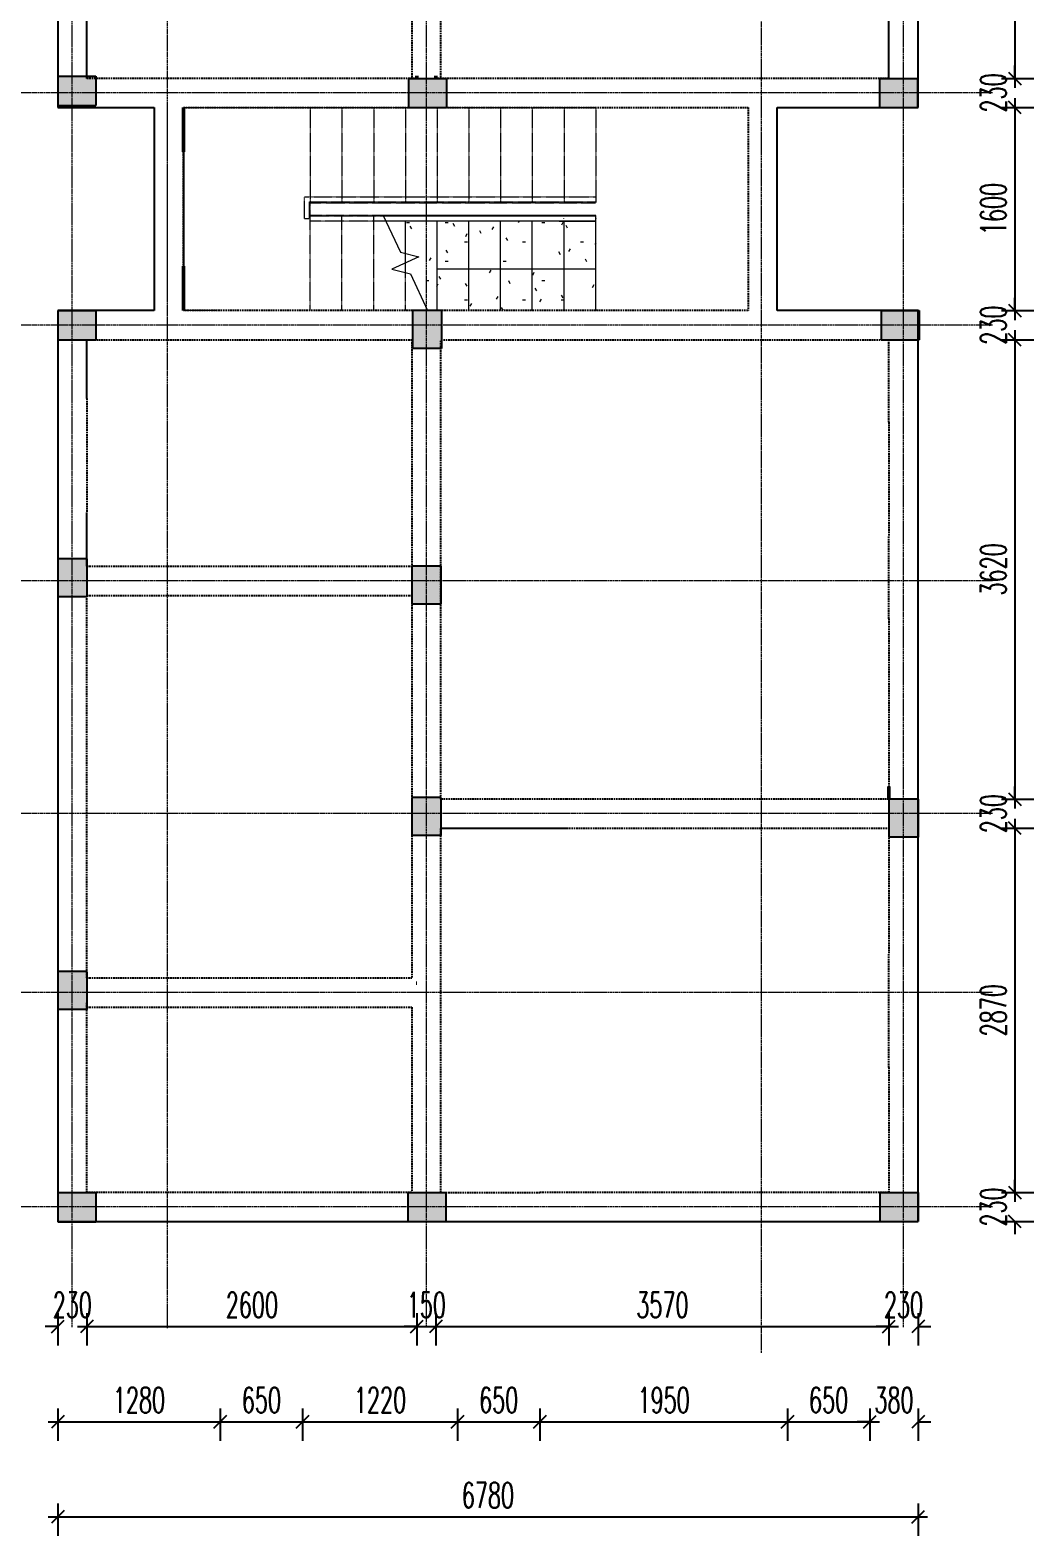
# Model space of a CAD drawing. Header units: millimetres. Extents: x 17995 to 39982, y -966 to 21603.
# Drawn here: x 22796 to 30707, y -966 to 10901 of the extents above; entities that cross this region are included whole.
import ezdxf

# ---------------------------------------------------------------- set-up
doc = ezdxf.new("R2010")
doc.units = ezdxf.units.MM
for name, pattern in [('Grid Line', [22.225, 12.7, -3.175, 3.175, -3.175]), ('HIDDEN2', [18.75, 12.5, -6.25]), ('Overhead', [3.96875, 2.38125, -1.5875])]:
    doc.linetypes.add(name, pattern=pattern)
for name, color, linetype, lineweight in [('A-FLOR-HRAL', 11, 'Continuous', 9), ('A-WALL', 5, 'Continuous', 35), ('S-GRID', 1, 'Continuous', 9), ('S-STRS', 31, 'Continuous', 0), ('S-STRS-ANNO', 31, 'Continuous', 0), ('S-STRS-MBND', 31, 'Overhead', 0), ('WALL', 5, 'Continuous', 35)]:
    doc.layers.add(name, color=color, linetype=linetype, lineweight=lineweight)
for name, color, linetype in [('Beam Line', 2, 'HIDDEN2'), ('Rebar Barmark', 8, 'Continuous'), ('UFA- COLUMNS', 5, 'Continuous')]:
    doc.layers.add(name, color=color, linetype=linetype)
doc.styles.add('RomanS', font='romans.shx', dxfattribs={"width": 0.6})
doc.dimstyles.new('SECTION', dxfattribs={"dimscale": 50, "dimtxt": 4, "dimasz": 2, "dimexe": 3, "dimexo": 1.5, "dimgap": 1.4, "dimtad": 1, "dimdec": 0, "dimdsep": 46, "dimtxsty": 'RomanS', "dimblk1": 'OBLIQUE', "dimblk2": 'OBLIQUE', "dimsah": 1, "dimcen": 0, "dimdle": 1.5, "dimclrd": 1, "dimclre": 1, "dimclrt": 2, "dimaunit": 1, "dimadec": 0, "dimazin": 0, "dimtfac": 1, "dimtdec": 0, "dimtix": 1, "dimtofl": 0, "dimtmove": 2, "dimatfit": 3, "dimldrblk": 'OBLIQUE', "dimfxl": 3, "dimtolj": 1, "dimarcsym": 0})
pattern_1 = [(0, (27437.42, 11212.5), (609.6, 152.4), [25.146, -432.054, 25.146, -432.054, -2438.4]), (0, (27437.42, 11212.5), (609.6, 152.4), [-914.4, 25.146, -889.254, 25.146, -432.054, -1066.8]), (0, (27437.42, 11212.5), (609.6, 152.4), [-2286, 25.146, -279.654, 25.146, -736.854]), (120, (27666.02, 11288.7), (-436.782, 451.729), [25.146, -432.054, 25.146, -432.054, -2438.4]), (120, (27666.02, 11288.7), (-436.782, 451.729), [-914.4, 25.146, -889.254, 25.146, -432.054, -1066.8]), (120, (27666.02, 11288.7), (-436.782, 451.729), [-2286, 25.146, -279.654, 25.146, -736.854]), (240, (27742.22, 11593.5), (-172.818, -604.129), [25.146, -432.054, 25.146, -432.054, -2438.4]), (240, (27742.22, 11593.5), (-172.818, -604.129), [-914.4, 25.146, -889.254, 25.146, -432.054, -1066.8]), (240, (27742.22, 11593.5), (-172.818, -604.129), [-2286, 25.146, -279.654, 25.146, -736.854])]

# ---------------------------------------------------------------- blocks, each defined once
blk = doc.blocks.new('Top Rail Type - Top Rail_Internal_-940151-01 - GFL Copy 1')
at = {"layer": 'A-FLOR-HRAL'}
for p, q in [((-183, -1777), (-472, -1777)), ((-472, -1817), (-183, -1817)), ((-434, -1799), (-434, -1795))]:
    blk.add_line(p, q, dxfattribs=at)
at = {"layer": 'A-FLOR-HRAL', "flags": 128}
blk.add_lwpolyline([(-183, -1795), (-183, -1797), (-183, -1799)], dxfattribs=at)
blk = doc.blocks.new('Top Rail Type - Top Rail_Internal_-V1-01 - GFL Copy 1')
at = {"layer": 'A-FLOR-HRAL', "linetype": 'Overhead'}
for p, q in [((-2479, -1626), (-183, -1626)), ((-2479, -1797), (-2479, -1626)), ((-183, -1626), (-183, -1666)), ((-2439, -1666), (-183, -1666)), ((-2439, -1797), (-2439, -1666)), ((-2433, -1817), (-2433, -1777)), ((-1856, -1777), (-2433, -1777)), ((-2479, -1797), (-2439, -1797)), ((-1837, -1817), (-2433, -1817))]:
    blk.add_line(p, q, dxfattribs=at)
at = {"layer": 'A-FLOR-HRAL'}
for p, q in [((-1856, -1777), (-1837, -1817)), ((-183, -1777), (-1856, -1777)), ((-183, -1817), (-183, -1777)), ((-183, -1817), (-1837, -1817))]:
    blk.add_line(p, q, dxfattribs=at)
blk = doc.blocks.new('_OBLIQUE')
at = {"color": 0, "linetype": 'ByBlock'}
blk.add_line((-0.5, -0.5), (0.5, 0.5), dxfattribs=at)
blk = doc.blocks.new('*D151')
at = {"layer": 'DefPoints', "color": 0, "transparency": 16777216}
for p in [(30377, 14141), (30377, 10521), (30557, 10521)]:
    blk.add_point(p, dxfattribs=at)
at = {"layer": 'Rebar Barmark', "color": 1, "lineweight": -2, "transparency": 16777216}
for p, q in [((30452, 14141), (30707, 14141)), ((30557, 14216), (30557, 10446)), ((30452, 10521), (30707, 10521))]:
    blk.add_line(p, q, dxfattribs=at)
at = {"layer": 'Rebar Barmark', "color": 1, "lineweight": -2, "transparency": 16777216, "xscale": 100, "yscale": 100, "zscale": 100}
for p, rotation in [((30557, 14141), 90), ((30557, 10521), 270)]:
    blk.add_blockref('_OBLIQUE', p, dxfattribs=dict(at, rotation=rotation))
at = {"layer": 'Rebar Barmark', "color": 2, "transparency": 16777216, "insert": (30387, 12331), "char_height": 200, "width": 98.31, "attachment_point": 5, "rotation": 90, "style": 'RomanS'}
blk.add_mtext('\\A1;3620', dxfattribs=at)
blk = doc.blocks.new('*D152')
at = {"layer": 'DefPoints', "color": 0, "transparency": 16777216}
for p in [(30377, 10521), (30377, 10291), (30557, 10291)]:
    blk.add_point(p, dxfattribs=at)
at = {"layer": 'Rebar Barmark', "color": 1, "lineweight": -2, "transparency": 16777216}
for p, q in [((30557, 10521), (30557, 10621)), ((30452, 10521), (30707, 10521)), ((30452, 10291), (30707, 10291)), ((30557, 10291), (30557, 10191))]:
    blk.add_line(p, q, dxfattribs=at)
at = {"layer": 'Rebar Barmark', "color": 1, "lineweight": -2, "transparency": 16777216, "xscale": 100, "yscale": 100, "zscale": 100}
for p, rotation in [((30557, 10521), 270), ((30557, 10291), 90)]:
    blk.add_blockref('_OBLIQUE', p, dxfattribs=dict(at, rotation=rotation))
at = {"layer": 'Rebar Barmark', "color": 2, "transparency": 16777216, "insert": (30387, 10406), "char_height": 200, "width": 73.73, "attachment_point": 5, "rotation": 90, "style": 'RomanS'}
blk.add_mtext('\\A1;230', dxfattribs=at)
blk = doc.blocks.new('*D153')
at = {"layer": 'DefPoints', "color": 0, "transparency": 16777216}
for p in [(30377, 10291), (30377, 8691), (30557, 8691)]:
    blk.add_point(p, dxfattribs=at)
at = {"layer": 'Rebar Barmark', "color": 1, "lineweight": -2, "transparency": 16777216}
for p, q in [((30557, 10366), (30557, 8616)), ((30452, 10291), (30707, 10291)), ((30452, 8691), (30707, 8691))]:
    blk.add_line(p, q, dxfattribs=at)
at = {"layer": 'Rebar Barmark', "color": 1, "lineweight": -2, "transparency": 16777216, "xscale": 100, "yscale": 100, "zscale": 100}
for p, rotation in [((30557, 10291), 90), ((30557, 8691), 270)]:
    blk.add_blockref('_OBLIQUE', p, dxfattribs=dict(at, rotation=rotation))
at = {"layer": 'Rebar Barmark', "color": 2, "transparency": 16777216, "insert": (30387, 9491), "char_height": 200, "width": 98.31, "attachment_point": 5, "rotation": 90, "style": 'RomanS'}
blk.add_mtext('\\A1;1600', dxfattribs=at)
blk = doc.blocks.new('*D154')
at = {"layer": 'DefPoints', "color": 0, "transparency": 16777216}
for p in [(30377, 8691), (30377, 8461), (30557, 8461)]:
    blk.add_point(p, dxfattribs=at)
at = {"layer": 'Rebar Barmark', "color": 1, "lineweight": -2, "transparency": 16777216}
for p, q in [((30557, 8691), (30557, 8791)), ((30452, 8691), (30707, 8691)), ((30452, 8461), (30707, 8461)), ((30557, 8461), (30557, 8361))]:
    blk.add_line(p, q, dxfattribs=at)
at = {"layer": 'Rebar Barmark', "color": 1, "lineweight": -2, "transparency": 16777216, "xscale": 100, "yscale": 100, "zscale": 100}
for p, rotation in [((30557, 8691), 270), ((30557, 8461), 90)]:
    blk.add_blockref('_OBLIQUE', p, dxfattribs=dict(at, rotation=rotation))
at = {"layer": 'Rebar Barmark', "color": 2, "transparency": 16777216, "insert": (30387, 8576), "char_height": 200, "width": 73.73, "attachment_point": 5, "rotation": 90, "style": 'RomanS'}
blk.add_mtext('\\A1;230', dxfattribs=at)
blk = doc.blocks.new('*D155')
at = {"layer": 'DefPoints', "color": 0, "transparency": 16777216}
for p in [(30377, 8461), (30377, 4841), (30557, 4841)]:
    blk.add_point(p, dxfattribs=at)
at = {"layer": 'Rebar Barmark', "color": 1, "lineweight": -2, "transparency": 16777216}
for p, q in [((30452, 8461), (30707, 8461)), ((30557, 8536), (30557, 4766)), ((30452, 4841), (30707, 4841))]:
    blk.add_line(p, q, dxfattribs=at)
at = {"layer": 'Rebar Barmark', "color": 1, "lineweight": -2, "transparency": 16777216, "xscale": 100, "yscale": 100, "zscale": 100}
for p, rotation in [((30557, 8461), 90), ((30557, 4841), 270)]:
    blk.add_blockref('_OBLIQUE', p, dxfattribs=dict(at, rotation=rotation))
at = {"layer": 'Rebar Barmark', "color": 2, "transparency": 16777216, "insert": (30387, 6651), "char_height": 200, "width": 98.31, "attachment_point": 5, "rotation": 90, "style": 'RomanS'}
blk.add_mtext('\\A1;3620', dxfattribs=at)
blk = doc.blocks.new('*D156')
at = {"layer": 'DefPoints', "color": 0, "transparency": 16777216}
for p in [(30377, 4841), (30377, 4611), (30557, 4611)]:
    blk.add_point(p, dxfattribs=at)
at = {"layer": 'Rebar Barmark', "color": 1, "lineweight": -2, "transparency": 16777216}
for p, q in [((30557, 4841), (30557, 4941)), ((30452, 4841), (30707, 4841)), ((30452, 4611), (30707, 4611)), ((30557, 4611), (30557, 4511))]:
    blk.add_line(p, q, dxfattribs=at)
at = {"layer": 'Rebar Barmark', "color": 1, "lineweight": -2, "transparency": 16777216, "xscale": 100, "yscale": 100, "zscale": 100}
for p, rotation in [((30557, 4841), 270), ((30557, 4611), 90)]:
    blk.add_blockref('_OBLIQUE', p, dxfattribs=dict(at, rotation=rotation))
at = {"layer": 'Rebar Barmark', "color": 2, "transparency": 16777216, "insert": (30387, 4726), "char_height": 200, "width": 73.73, "attachment_point": 5, "rotation": 90, "style": 'RomanS'}
blk.add_mtext('\\A1;230', dxfattribs=at)
blk = doc.blocks.new('*D157')
at = {"layer": 'DefPoints', "color": 0, "transparency": 16777216}
for p in [(30377, 4611), (30377, 1741), (30557, 1741)]:
    blk.add_point(p, dxfattribs=at)
at = {"layer": 'Rebar Barmark', "color": 1, "lineweight": -2, "transparency": 16777216}
for p, q in [((30557, 4686), (30557, 1666)), ((30452, 4611), (30707, 4611)), ((30452, 1741), (30707, 1741))]:
    blk.add_line(p, q, dxfattribs=at)
at = {"layer": 'Rebar Barmark', "color": 1, "lineweight": -2, "transparency": 16777216, "xscale": 100, "yscale": 100, "zscale": 100}
for p, rotation in [((30557, 4611), 90), ((30557, 1741), 270)]:
    blk.add_blockref('_OBLIQUE', p, dxfattribs=dict(at, rotation=rotation))
at = {"layer": 'Rebar Barmark', "color": 2, "transparency": 16777216, "insert": (30387, 3176), "char_height": 200, "width": 98.31, "attachment_point": 5, "rotation": 90, "style": 'RomanS'}
blk.add_mtext('\\A1;2870', dxfattribs=at)
blk = doc.blocks.new('*D158')
at = {"layer": 'DefPoints', "color": 0, "transparency": 16777216}
for p in [(30377, 1741), (30377, 1511), (30557, 1511)]:
    blk.add_point(p, dxfattribs=at)
at = {"layer": 'Rebar Barmark', "color": 1, "lineweight": -2, "transparency": 16777216}
for p, q in [((30557, 1741), (30557, 1841)), ((30452, 1741), (30707, 1741)), ((30452, 1511), (30707, 1511)), ((30557, 1511), (30557, 1411))]:
    blk.add_line(p, q, dxfattribs=at)
at = {"layer": 'Rebar Barmark', "color": 1, "lineweight": -2, "transparency": 16777216, "xscale": 100, "yscale": 100, "zscale": 100}
for p, rotation in [((30557, 1741), 270), ((30557, 1511), 90)]:
    blk.add_blockref('_OBLIQUE', p, dxfattribs=dict(at, rotation=rotation))
at = {"layer": 'Rebar Barmark', "color": 2, "transparency": 16777216, "insert": (30387, 1626), "char_height": 200, "width": 73.73, "attachment_point": 5, "rotation": 90, "style": 'RomanS'}
blk.add_mtext('\\A1;230', dxfattribs=at)
blk = doc.blocks.new('*D160')
at = {"layer": 'DefPoints', "color": 0, "transparency": 16777216}
for p in [(23014, 864), (23244, 864), (23244, 684)]:
    blk.add_point(p, dxfattribs=at)
at = {"layer": 'Rebar Barmark', "color": 1, "lineweight": -2, "transparency": 16777216}
for p, q in [((23014, 789), (23014, 534)), ((23244, 789), (23244, 534)), ((23014, 684), (22914, 684)), ((23244, 684), (23344, 684))]:
    blk.add_line(p, q, dxfattribs=at)
at = {"layer": 'Rebar Barmark', "color": 1, "lineweight": -2, "transparency": 16777216, "xscale": 100, "yscale": 100, "zscale": 100}
blk.add_blockref('_OBLIQUE', (23014, 684), dxfattribs=at)
at = {"layer": 'Rebar Barmark', "color": 1, "lineweight": -2, "transparency": 16777216, "xscale": 100, "yscale": 100, "zscale": 100, "rotation": 180}
blk.add_blockref('_OBLIQUE', (23244, 684), dxfattribs=at)
at = {"layer": 'Rebar Barmark', "color": 2, "transparency": 16777216, "insert": (23129, 854), "char_height": 200, "width": 73.73, "attachment_point": 5, "style": 'RomanS'}
blk.add_mtext('\\A1;230', dxfattribs=at)
blk = doc.blocks.new('*D161')
at = {"layer": 'DefPoints', "color": 0, "transparency": 16777216}
for p in [(23244, 864), (25844, 864), (25844, 684)]:
    blk.add_point(p, dxfattribs=at)
at = {"layer": 'Rebar Barmark', "color": 1, "lineweight": -2, "transparency": 16777216}
for p, q in [((23244, 789), (23244, 534)), ((25844, 789), (25844, 534)), ((23169, 684), (25919, 684))]:
    blk.add_line(p, q, dxfattribs=at)
at = {"layer": 'Rebar Barmark', "color": 1, "lineweight": -2, "transparency": 16777216, "xscale": 100, "yscale": 100, "zscale": 100, "rotation": 180}
blk.add_blockref('_OBLIQUE', (23244, 684), dxfattribs=at)
at = {"layer": 'Rebar Barmark', "color": 1, "lineweight": -2, "transparency": 16777216, "xscale": 100, "yscale": 100, "zscale": 100}
blk.add_blockref('_OBLIQUE', (25844, 684), dxfattribs=at)
at = {"layer": 'Rebar Barmark', "color": 2, "transparency": 16777216, "insert": (24544, 854), "char_height": 200, "width": 98.31, "attachment_point": 5, "style": 'RomanS'}
blk.add_mtext('\\A1;2600', dxfattribs=at)
blk = doc.blocks.new('*D162')
at = {"layer": 'DefPoints', "color": 0, "transparency": 16777216}
for p in [(25844, 864), (25994, 864), (25994, 684)]:
    blk.add_point(p, dxfattribs=at)
at = {"layer": 'Rebar Barmark', "color": 1, "lineweight": -2, "transparency": 16777216}
for p, q in [((25844, 789), (25844, 534)), ((25994, 789), (25994, 534)), ((25844, 684), (25744, 684)), ((25994, 684), (26094, 684))]:
    blk.add_line(p, q, dxfattribs=at)
at = {"layer": 'Rebar Barmark', "color": 1, "lineweight": -2, "transparency": 16777216, "xscale": 100, "yscale": 100, "zscale": 100}
blk.add_blockref('_OBLIQUE', (25844, 684), dxfattribs=at)
at = {"layer": 'Rebar Barmark', "color": 1, "lineweight": -2, "transparency": 16777216, "xscale": 100, "yscale": 100, "zscale": 100, "rotation": 180}
blk.add_blockref('_OBLIQUE', (25994, 684), dxfattribs=at)
at = {"layer": 'Rebar Barmark', "color": 2, "transparency": 16777216, "insert": (25919, 854), "char_height": 200, "width": 73.73, "attachment_point": 5, "style": 'RomanS'}
blk.add_mtext('\\A1;150', dxfattribs=at)
blk = doc.blocks.new('*D163')
at = {"layer": 'DefPoints', "color": 0, "transparency": 16777216}
for p in [(25994, 864), (29564, 864), (29564, 684)]:
    blk.add_point(p, dxfattribs=at)
at = {"layer": 'Rebar Barmark', "color": 1, "lineweight": -2, "transparency": 16777216}
for p, q in [((25994, 789), (25994, 534)), ((29564, 789), (29564, 534)), ((25919, 684), (29639, 684))]:
    blk.add_line(p, q, dxfattribs=at)
at = {"layer": 'Rebar Barmark', "color": 1, "lineweight": -2, "transparency": 16777216, "xscale": 100, "yscale": 100, "zscale": 100, "rotation": 180}
blk.add_blockref('_OBLIQUE', (25994, 684), dxfattribs=at)
at = {"layer": 'Rebar Barmark', "color": 1, "lineweight": -2, "transparency": 16777216, "xscale": 100, "yscale": 100, "zscale": 100}
blk.add_blockref('_OBLIQUE', (29564, 684), dxfattribs=at)
at = {"layer": 'Rebar Barmark', "color": 2, "transparency": 16777216, "insert": (27779, 854), "char_height": 200, "width": 98.31, "attachment_point": 5, "style": 'RomanS'}
blk.add_mtext('\\A1;3570', dxfattribs=at)
blk = doc.blocks.new('*D164')
at = {"layer": 'DefPoints', "color": 0, "transparency": 16777216}
for p in [(29564, 864), (29794, 864), (29794, 684)]:
    blk.add_point(p, dxfattribs=at)
at = {"layer": 'Rebar Barmark', "color": 1, "lineweight": -2, "transparency": 16777216}
for p, q in [((29564, 789), (29564, 534)), ((29794, 789), (29794, 534)), ((29564, 684), (29464, 684)), ((29794, 684), (29894, 684))]:
    blk.add_line(p, q, dxfattribs=at)
at = {"layer": 'Rebar Barmark', "color": 1, "lineweight": -2, "transparency": 16777216, "xscale": 100, "yscale": 100, "zscale": 100}
blk.add_blockref('_OBLIQUE', (29564, 684), dxfattribs=at)
at = {"layer": 'Rebar Barmark', "color": 1, "lineweight": -2, "transparency": 16777216, "xscale": 100, "yscale": 100, "zscale": 100, "rotation": 180}
blk.add_blockref('_OBLIQUE', (29794, 684), dxfattribs=at)
at = {"layer": 'Rebar Barmark', "color": 2, "transparency": 16777216, "insert": (29679, 854), "char_height": 200, "width": 73.73, "attachment_point": 5, "style": 'RomanS'}
blk.add_mtext('\\A1;230', dxfattribs=at)
blk = doc.blocks.new('*D165')
at = {"layer": 'DefPoints', "color": 0, "transparency": 16777216}
for p in [(23014, 114), (24294, 114), (24294, -66)]:
    blk.add_point(p, dxfattribs=at)
at = {"layer": 'Rebar Barmark', "color": 1, "lineweight": -2, "transparency": 16777216}
for p, q in [((23014, 39), (23014, -216)), ((24294, 39), (24294, -216)), ((22939, -66), (24369, -66))]:
    blk.add_line(p, q, dxfattribs=at)
at = {"layer": 'Rebar Barmark', "color": 1, "lineweight": -2, "transparency": 16777216, "xscale": 100, "yscale": 100, "zscale": 100, "rotation": 180}
blk.add_blockref('_OBLIQUE', (23014, -66), dxfattribs=at)
at = {"layer": 'Rebar Barmark', "color": 1, "lineweight": -2, "transparency": 16777216, "xscale": 100, "yscale": 100, "zscale": 100}
blk.add_blockref('_OBLIQUE', (24294, -66), dxfattribs=at)
at = {"layer": 'Rebar Barmark', "color": 2, "transparency": 16777216, "insert": (23654, 104), "char_height": 200, "width": 98.31, "attachment_point": 5, "style": 'RomanS'}
blk.add_mtext('\\A1;1280', dxfattribs=at)
blk = doc.blocks.new('*D166')
at = {"layer": 'DefPoints', "color": 0, "transparency": 16777216}
for p in [(24294, 114), (24944, 114), (24944, -66)]:
    blk.add_point(p, dxfattribs=at)
at = {"layer": 'Rebar Barmark', "color": 1, "lineweight": -2, "transparency": 16777216}
for p, q in [((24294, 39), (24294, -216)), ((24944, 39), (24944, -216)), ((24219, -66), (25019, -66))]:
    blk.add_line(p, q, dxfattribs=at)
at = {"layer": 'Rebar Barmark', "color": 1, "lineweight": -2, "transparency": 16777216, "xscale": 100, "yscale": 100, "zscale": 100, "rotation": 180}
blk.add_blockref('_OBLIQUE', (24294, -66), dxfattribs=at)
at = {"layer": 'Rebar Barmark', "color": 1, "lineweight": -2, "transparency": 16777216, "xscale": 100, "yscale": 100, "zscale": 100}
blk.add_blockref('_OBLIQUE', (24944, -66), dxfattribs=at)
at = {"layer": 'Rebar Barmark', "color": 2, "transparency": 16777216, "insert": (24619, 104), "char_height": 200, "width": 73.73, "attachment_point": 5, "style": 'RomanS'}
blk.add_mtext('\\A1;650', dxfattribs=at)
blk = doc.blocks.new('*D167')
at = {"layer": 'DefPoints', "color": 0, "transparency": 16777216}
for p in [(24944, 114), (26164, 114), (26164, -66)]:
    blk.add_point(p, dxfattribs=at)
at = {"layer": 'Rebar Barmark', "color": 1, "lineweight": -2, "transparency": 16777216}
for p, q in [((24944, 39), (24944, -216)), ((26164, 39), (26164, -216)), ((24869, -66), (26239, -66))]:
    blk.add_line(p, q, dxfattribs=at)
at = {"layer": 'Rebar Barmark', "color": 1, "lineweight": -2, "transparency": 16777216, "xscale": 100, "yscale": 100, "zscale": 100, "rotation": 180}
blk.add_blockref('_OBLIQUE', (24944, -66), dxfattribs=at)
at = {"layer": 'Rebar Barmark', "color": 1, "lineweight": -2, "transparency": 16777216, "xscale": 100, "yscale": 100, "zscale": 100}
blk.add_blockref('_OBLIQUE', (26164, -66), dxfattribs=at)
at = {"layer": 'Rebar Barmark', "color": 2, "transparency": 16777216, "insert": (25554, 104), "char_height": 200, "width": 98.31, "attachment_point": 5, "style": 'RomanS'}
blk.add_mtext('\\A1;1220', dxfattribs=at)
blk = doc.blocks.new('*D168')
at = {"layer": 'DefPoints', "color": 0, "transparency": 16777216}
for p in [(26164, 114), (26814, 114), (26814, -66)]:
    blk.add_point(p, dxfattribs=at)
at = {"layer": 'Rebar Barmark', "color": 1, "lineweight": -2, "transparency": 16777216}
for p, q in [((26164, 39), (26164, -216)), ((26814, 39), (26814, -216)), ((26089, -66), (26889, -66))]:
    blk.add_line(p, q, dxfattribs=at)
at = {"layer": 'Rebar Barmark', "color": 1, "lineweight": -2, "transparency": 16777216, "xscale": 100, "yscale": 100, "zscale": 100, "rotation": 180}
blk.add_blockref('_OBLIQUE', (26164, -66), dxfattribs=at)
at = {"layer": 'Rebar Barmark', "color": 1, "lineweight": -2, "transparency": 16777216, "xscale": 100, "yscale": 100, "zscale": 100}
blk.add_blockref('_OBLIQUE', (26814, -66), dxfattribs=at)
at = {"layer": 'Rebar Barmark', "color": 2, "transparency": 16777216, "insert": (26489, 104), "char_height": 200, "width": 73.73, "attachment_point": 5, "style": 'RomanS'}
blk.add_mtext('\\A1;650', dxfattribs=at)
blk = doc.blocks.new('*D169')
at = {"layer": 'DefPoints', "color": 0, "transparency": 16777216}
for p in [(26814, 114), (28764, 114), (28764, -66)]:
    blk.add_point(p, dxfattribs=at)
at = {"layer": 'Rebar Barmark', "color": 1, "lineweight": -2, "transparency": 16777216}
for p, q in [((26814, 39), (26814, -216)), ((28764, 39), (28764, -216)), ((26739, -66), (28839, -66))]:
    blk.add_line(p, q, dxfattribs=at)
at = {"layer": 'Rebar Barmark', "color": 1, "lineweight": -2, "transparency": 16777216, "xscale": 100, "yscale": 100, "zscale": 100, "rotation": 180}
blk.add_blockref('_OBLIQUE', (26814, -66), dxfattribs=at)
at = {"layer": 'Rebar Barmark', "color": 1, "lineweight": -2, "transparency": 16777216, "xscale": 100, "yscale": 100, "zscale": 100}
blk.add_blockref('_OBLIQUE', (28764, -66), dxfattribs=at)
at = {"layer": 'Rebar Barmark', "color": 2, "transparency": 16777216, "insert": (27789, 104), "char_height": 200, "width": 98.31, "attachment_point": 5, "style": 'RomanS'}
blk.add_mtext('\\A1;1950', dxfattribs=at)
blk = doc.blocks.new('*D170')
at = {"layer": 'DefPoints', "color": 0, "transparency": 16777216}
for p in [(28764, 114), (29414, 114), (29414, -66)]:
    blk.add_point(p, dxfattribs=at)
at = {"layer": 'Rebar Barmark', "color": 1, "lineweight": -2, "transparency": 16777216}
for p, q in [((28764, 39), (28764, -216)), ((29414, 39), (29414, -216)), ((28689, -66), (29489, -66))]:
    blk.add_line(p, q, dxfattribs=at)
at = {"layer": 'Rebar Barmark', "color": 1, "lineweight": -2, "transparency": 16777216, "xscale": 100, "yscale": 100, "zscale": 100, "rotation": 180}
blk.add_blockref('_OBLIQUE', (28764, -66), dxfattribs=at)
at = {"layer": 'Rebar Barmark', "color": 1, "lineweight": -2, "transparency": 16777216, "xscale": 100, "yscale": 100, "zscale": 100}
blk.add_blockref('_OBLIQUE', (29414, -66), dxfattribs=at)
at = {"layer": 'Rebar Barmark', "color": 2, "transparency": 16777216, "insert": (29089, 104), "char_height": 200, "width": 73.73, "attachment_point": 5, "style": 'RomanS'}
blk.add_mtext('\\A1;650', dxfattribs=at)
blk = doc.blocks.new('*D171')
at = {"layer": 'DefPoints', "color": 0, "transparency": 16777216}
for p in [(29414, 114), (29794, 114), (29794, -66)]:
    blk.add_point(p, dxfattribs=at)
at = {"layer": 'Rebar Barmark', "color": 1, "lineweight": -2, "transparency": 16777216}
for p, q in [((29414, 39), (29414, -216)), ((29794, 39), (29794, -216)), ((29414, -66), (29314, -66)), ((29794, -66), (29894, -66))]:
    blk.add_line(p, q, dxfattribs=at)
at = {"layer": 'Rebar Barmark', "color": 1, "lineweight": -2, "transparency": 16777216, "xscale": 100, "yscale": 100, "zscale": 100}
blk.add_blockref('_OBLIQUE', (29414, -66), dxfattribs=at)
at = {"layer": 'Rebar Barmark', "color": 1, "lineweight": -2, "transparency": 16777216, "xscale": 100, "yscale": 100, "zscale": 100, "rotation": 180}
blk.add_blockref('_OBLIQUE', (29794, -66), dxfattribs=at)
at = {"layer": 'Rebar Barmark', "color": 2, "transparency": 16777216, "insert": (29604, 104), "char_height": 200, "width": 73.73, "attachment_point": 5, "style": 'RomanS'}
blk.add_mtext('\\A1;380', dxfattribs=at)
blk = doc.blocks.new('*D172')
at = {"layer": 'DefPoints', "color": 0, "transparency": 16777216}
for p in [(23014, -636), (29794, -636), (29794, -816)]:
    blk.add_point(p, dxfattribs=at)
at = {"layer": 'Rebar Barmark', "color": 1, "lineweight": -2, "transparency": 16777216}
for p, q in [((23014, -711), (23014, -966)), ((29794, -711), (29794, -966)), ((22939, -816), (29869, -816))]:
    blk.add_line(p, q, dxfattribs=at)
at = {"layer": 'Rebar Barmark', "color": 1, "lineweight": -2, "transparency": 16777216, "xscale": 100, "yscale": 100, "zscale": 100, "rotation": 180}
blk.add_blockref('_OBLIQUE', (23014, -816), dxfattribs=at)
at = {"layer": 'Rebar Barmark', "color": 1, "lineweight": -2, "transparency": 16777216, "xscale": 100, "yscale": 100, "zscale": 100}
blk.add_blockref('_OBLIQUE', (29794, -816), dxfattribs=at)
at = {"layer": 'Rebar Barmark', "color": 2, "transparency": 16777216, "insert": (26404, -646), "char_height": 200, "width": 98.31, "attachment_point": 5, "style": 'RomanS'}
blk.add_mtext('\\A1;6780', dxfattribs=at)

msp = doc.modelspace()

# ---------------------------------------------------------------- hatches: boundary and pattern name
at = {"layer": 'S-STRS'}
h = msp.add_hatch(dxfattribs=at)
h.set_pattern_fill('FP_2', color=256, style=0, pattern_type=2)
h.set_pattern_definition(pattern_1)
h.paths.add_polyline_path([(25994, 8691.1), (26004, 8691.1), (26004, 9395.7), (25754, 9395.7), (25754, 9141.5), (25860.2, 9115.6), (25754, 9066.1), (25754, 8990.8), (25793.6, 8981.2), (25928.9, 8691.1)], flags=0)
h.paths.add_polyline_path([(25754, 9435.7), (26004, 9435.7), (26004, 9441.1), (25754, 9441.1)], flags=0)
h = msp.add_hatch(dxfattribs=at)
h.set_pattern_fill('FP_2', color=256, style=0, pattern_type=2)
h.set_pattern_definition(pattern_1)
h.paths.add_polyline_path([(26254, 8691.1), (26254, 9395.7), (26004, 9395.7), (26004, 8691.1)], flags=0)
h.paths.add_polyline_path([(26004, 9435.7), (26254, 9435.7), (26254, 9441.1), (26004, 9441.1)], flags=0)
h = msp.add_hatch(dxfattribs=at)
h.set_pattern_fill('FP_2', color=256, style=0, pattern_type=2)
h.set_pattern_definition(pattern_1)
h.paths.add_polyline_path([(26504, 8691.1), (26504, 9395.7), (26254, 9395.7), (26254, 8691.1)], flags=0)
h.paths.add_polyline_path([(26254, 9435.7), (26504, 9435.7), (26504, 9441.1), (26254, 9441.1)], flags=0)
h = msp.add_hatch(dxfattribs=at)
h.set_pattern_fill('FP_2', color=256, style=0, pattern_type=2)
h.set_pattern_definition(pattern_1)
h.paths.add_polyline_path([(26754, 8691.1), (26754, 9395.7), (26504, 9395.7), (26504, 8691.1), (26579, 8691.1)], flags=0)
h.paths.add_polyline_path([(26504, 9435.7), (26754, 9435.7), (26754, 9441.1), (26504, 9441.1)], flags=0)
h = msp.add_hatch(dxfattribs=at)
h.set_pattern_fill('FP_2', color=256, style=0, pattern_type=2)
h.set_pattern_definition(pattern_1)
h.paths.add_polyline_path([(27004, 8691.1), (27004, 9395.7), (26754, 9395.7), (26754, 8691.1)], flags=0)
h.paths.add_polyline_path([(26933.8, 9435.7), (27004, 9435.7), (27004, 9441.1), (26754, 9441.1), (26754, 9435.7)], flags=0)
h = msp.add_hatch(dxfattribs=at)
h.set_pattern_fill('FP_2', color=256, style=0, pattern_type=2)
h.set_pattern_definition(pattern_1)
h.paths.add_polyline_path([(27254, 8691.1), (27254, 9395.7), (27004, 9395.7), (27004, 8691.1)], flags=0)
h.paths.add_polyline_path([(27199.9, 9435.7), (27254, 9435.7), (27254, 9441.1), (27004, 9441.1), (27004, 9435.7), (27111.2, 9435.7)], flags=0)
at = {"layer": 'WALL'}
h = msp.add_hatch(color=256, dxfattribs=at)
h.dxf.hatch_style = 1
h.paths.add_polyline_path([(23314, 10537.2), (23014, 10537.2), (23014, 10307.2), (23314, 10307.2)])
h = msp.add_hatch(color=256, dxfattribs=at)
h.dxf.hatch_style = 1
h.paths.add_polyline_path([(26077.1, 10521.1), (25777.1, 10521.1), (25777.1, 10291.1), (26077.1, 10291.1)])
h = msp.add_hatch(color=256, dxfattribs=at)
h.dxf.hatch_style = 1
h.paths.add_polyline_path([(29789.4, 10521.1), (29489.4, 10521.1), (29489.4, 10291.1), (29789.4, 10291.1)])
h = msp.add_hatch(color=256, dxfattribs=at)
h.dxf.hatch_style = 1
h.paths.add_polyline_path([(23314, 8691.1), (23014, 8691.1), (23014, 8461.1), (23314, 8461.1)])
h = msp.add_hatch(color=256, dxfattribs=at)
h.dxf.hatch_style = 1
h.paths.add_polyline_path([(26039.1, 8391.1), (26039.1, 8691.1), (25809.1, 8691.1), (25809.1, 8391.1)])
h = msp.add_hatch(color=256, dxfattribs=at)
h.dxf.hatch_style = 1
h.paths.add_polyline_path([(29802.5, 8691.1), (29502.5, 8691.1), (29502.5, 8461.1), (29802.5, 8461.1)])
h = msp.add_hatch(color=256, dxfattribs=at)
h.dxf.hatch_style = 1
h.paths.add_polyline_path([(23244, 6433.7), (23244, 6733.7), (23014, 6733.7), (23014, 6433.7)])
h = msp.add_hatch(color=256, dxfattribs=at)
h.dxf.hatch_style = 1
h.paths.add_polyline_path([(26033.9, 6376.1), (26033.9, 6676.1), (25803.9, 6676.1), (25803.9, 6376.1)])
h = msp.add_hatch(color=256, dxfattribs=at)
h.dxf.hatch_style = 1
h.paths.add_polyline_path([(26034, 4554.4), (26034, 4854.4), (25804, 4854.4), (25804, 4554.4)])
h = msp.add_hatch(color=256, dxfattribs=at)
h.dxf.hatch_style = 1
h.paths.add_polyline_path([(29794, 4541.1), (29794, 4841.1), (29564, 4841.1), (29564, 4541.1)])
h = msp.add_hatch(color=256, dxfattribs=at)
h.dxf.hatch_style = 1
h.paths.add_polyline_path([(23244, 3182.9), (23244, 3482.9), (23014, 3482.9), (23014, 3182.9)])
h = msp.add_hatch(color=256, dxfattribs=at)
h.dxf.hatch_style = 1
h.paths.add_polyline_path([(23314, 1739.1), (23014, 1739.1), (23014, 1509.1), (23314, 1509.1)])
h = msp.add_hatch(color=256, dxfattribs=at)
h.dxf.hatch_style = 1
h.paths.add_polyline_path([(26072.9, 1741.1), (25772.9, 1741.1), (25772.9, 1511.1), (26072.9, 1511.1)])
h = msp.add_hatch(color=256, dxfattribs=at)
h.dxf.hatch_style = 1
h.paths.add_polyline_path([(29793.5, 1741.1), (29493.5, 1741.1), (29493.5, 1511.1), (29793.5, 1511.1)])

# ---------------------------------------------------------------- linework, layer by layer
at = {"layer": 'A-WALL', "lineweight": 50}
for p, q in [((25844, 10540.2), (25844, 10521.1)), ((25994, 10521.1), (25994, 10540.2)), ((24004, 9941.1), (24004, 10291.1)), ((24004, 8691.1), (24004, 9041.1)), ((29564, 4941.1), (29564, 4841.1)), ((25844, 3391.1), (25838, 3391.1))]:
    msp.add_line(p, q, dxfattribs=at)
at = {"layer": 'Beam Line', "transparency": 33554687}
for p, q in [((26034, 10530.6), (26034, 14141.1)), ((25804, 12306.1), (25804, 10521.1)), ((25844, 10521.1), (23244, 10521.1)), ((29564, 10521.1), (25994, 10521.1)), ((24004, 8691.1), (24004, 10291.1)), ((24004, 10291.1), (28454, 10291.1)), ((28454, 10291.1), (28454, 9691.1)), ((28454, 9691.1), (28454, 8691.1)), ((28454, 8691.1), (24004, 8691.1)), ((23244, 8461.1), (25804, 8461.1)), ((25804, 8461.1), (25803.9, 6676.1)), ((26034, 8461.1), (29564, 8461.1)), ((26034, 4841.1), (26034, 8461.1)), ((29564, 7811.1), (29564, 8461.1)), ((23244, 7998.6), (23244, 7098.6)), ((29564, 7811.1), (29564, 6911.1)), ((29564, 6261.1), (29564, 6911.1)), ((23244, 6676.1), (25804, 6676.1)), ((23244, 3431.1), (23244, 6446.1)), ((23244, 6446.1), (25804, 6446.1)), ((25804, 6446.1), (25804, 3431.1)), ((29564, 6261.1), (29564, 4841.1)), ((27024, 4841.1), (26034, 4841.1)), ((29564, 4841.1), (27024, 4841.1)), ((26034, 2421.1), (26034, 4611.1)), ((27024, 4611.1), (29564, 4611.1)), ((29564, 4611.1), (29564, 3626.1)), ((29564, 2726.1), (29564, 3626.1)), ((23244, 3431.1), (25804, 3431.1)), ((23244, 1741.1), (23244, 3241.1)), ((23244, 3201.1), (25804, 3201.1)), ((25804, 3201.1), (25804, 2421.1)), ((29564, 2726.1), (29564, 1741.1)), ((25804, 2421.1), (25804, 1741.1)), ((26034, 1741.1), (26034, 2421.1)), ((25804, 1741.1), (23244, 1741.1)), ((26034, 1741.1), (26814, 1741.1)), ((29564, 1741.1), (26814, 1741.1))]:
    msp.add_line(p, q, dxfattribs=at)
at = {"layer": 'Beam Line', "linetype": 'Continuous', "transparency": 33554687}
for p, q in [((29794, 10291.1), (29794, 12071.1)), ((29564, 10521.1), (29564, 11171.1)), ((23014, 10983.6), (23014, 10291.1)), ((23244, 10521.1), (23244, 10983.6)), ((23014, 10291.1), (23774, 10291.1)), ((23774, 10291.1), (23774, 9941.1)), ((28684, 8791.1), (28684, 10291.1)), ((28684, 10291.1), (29794, 10291.1)), ((23774, 9941.1), (23774, 8691.1)), ((24004, 9941.1), (24004, 9041.1)), ((28684, 8691.1), (28684, 8791.1)), ((23014, 8691.1), (23014, 1511.1)), ((23774, 8691.1), (23014, 8691.1)), ((29794, 8691.1), (28684, 8691.1)), ((29794, 5841.1), (29794, 8691.1)), ((23244, 7998.6), (23244, 8461.1)), ((23244, 6676.1), (23244, 7098.6)), ((29794, 2726.1), (29794, 5841.1)), ((26034, 4611.1), (27024, 4611.1)), ((29794, 1511.1), (29794, 2726.1)), ((23014, 1511.1), (24944, 1511.1)), ((24944, 1511.1), (26814, 1511.1)), ((26814, 1511.1), (29794, 1511.1))]:
    msp.add_line(p, q, dxfattribs=at)
at = {"layer": 'S-GRID', "linetype": 'Grid Line'}
for p, q in [((23129, 679.1), (23129, 20628.3)), ((23879, 669.7), (23879, 20618.9)), ((25919, 679.1), (25919, 20628.3)), ((29679, 679.1), (29679, 20628.3)), ((28559, 477.8), (28559, 20427)), ((30380.9, 10406.1), (18969.8, 10406.1)), ((30380.9, 8576.1), (18969.8, 8576.1)), ((30380.9, 6561.1), (18969.8, 6561.1)), ((30380.9, 4726.1), (18969.8, 4726.1)), ((30380.9, 3316.1), (18969.8, 3316.1)), ((30380.9, 1626.1), (18969.8, 1626.1))]:
    msp.add_line(p, q, dxfattribs=at)
at = {"layer": 'S-STRS'}
for p, q in [((25754, 9441.1), (25579.2, 9441.1)), ((26004, 9441.1), (25754, 9441.1)), ((25754, 9435.7), (25754, 9441.1)), ((25754, 9141.5), (25754, 9395.7)), ((26254, 9441.1), (26004, 9441.1)), ((26004, 9435.7), (26004, 9441.1)), ((26004, 8691.1), (26004, 9395.7)), ((26504, 9441.1), (26254, 9441.1)), ((26254, 9435.7), (26254, 9441.1)), ((26254, 8691.1), (26254, 9395.7)), ((26754, 9441.1), (26504, 9441.1)), ((26504, 9435.7), (26504, 9441.1)), ((26504, 8691.1), (26504, 9395.7)), ((27004, 9441.1), (26754, 9441.1)), ((26754, 9435.7), (26754, 9441.1)), ((26754, 8691.1), (26754, 9395.7)), ((27254, 9441.1), (27004, 9441.1)), ((27004, 9435.7), (27004, 9441.1)), ((27004, 8691.1), (27004, 9395.7)), ((27254, 9435.7), (27254, 9441.1)), ((27254, 8691.1), (27254, 9395.7)), ((25754, 8990.8), (25754, 9066.1))]:
    msp.add_line(p, q, dxfattribs=at)
at = {"layer": 'S-STRS', "linetype": 'Overhead'}
for p, q in [((25754, 9435.7), (25754, 9441.1)), ((25754, 9141.5), (25754, 9395.7)), ((26004, 9435.7), (26004, 9441.1)), ((26004, 8691.1), (26004, 9395.7)), ((26254, 9435.7), (26254, 9441.1)), ((26254, 8691.1), (26254, 9395.7)), ((26504, 9435.7), (26504, 9441.1)), ((26504, 8691.1), (26504, 9395.7)), ((26754, 9435.7), (26754, 9441.1)), ((26754, 8691.1), (26754, 9395.7)), ((27004, 9435.7), (27004, 9441.1)), ((27004, 8691.1), (27004, 9395.7)), ((27254, 9435.7), (27254, 9441.1)), ((27254, 8691.1), (27254, 9395.7)), ((25754, 8990.8), (25754, 9066.1))]:
    msp.add_line(p, q, dxfattribs=at)
at = {"layer": 'S-STRS-ANNO'}
for p, q in [((26004, 9016.1), (26002.3, 9016.1)), ((26254, 9016.1), (26004, 9016.1)), ((26504, 9016.1), (26254, 9016.1)), ((26754, 9016.1), (26504, 9016.1)), ((27004, 9016.1), (26754, 9016.1)), ((27254, 9016.1), (27004, 9016.1))]:
    msp.add_line(p, q, dxfattribs=at)
at = {"layer": 'S-STRS-MBND'}
for p, q in [((23879, 8691.1), (23879, 10291.1)), ((24004, 10291.1), (27254, 10291.1)), ((25004, 10291.1), (25004, 9541.1)), ((25004, 10291.1), (25004, 9541.1)), ((25254, 10291.1), (25254, 9541.1)), ((25254, 10291.1), (25254, 9541.1)), ((25504, 10291.1), (25504, 9541.1)), ((25504, 10291.1), (25504, 9541.1)), ((25754, 10291.1), (25754, 9541.1)), ((25754, 10291.1), (25754, 9541.1)), ((26004, 10291.1), (26004, 9541.1)), ((26004, 10291.1), (26004, 9541.1)), ((26254, 10291.1), (26254, 9541.1)), ((26254, 10291.1), (26254, 9541.1)), ((26504, 10291.1), (26504, 9541.1)), ((26504, 10291.1), (26504, 9541.1)), ((26754, 10291.1), (26754, 9541.1)), ((26754, 10291.1), (26754, 9541.1)), ((27004, 10291.1), (27004, 9541.1)), ((27004, 10291.1), (27004, 9541.1)), ((27254, 10291.1), (27254, 9541.1)), ((25004, 9541.1), (27254, 9541.1)), ((25004, 9441.1), (25004, 9541.1)), ((25579.2, 9441.1), (25004, 9441.1)), ((25004, 8691.1), (25004, 9441.1)), ((25004, 8691.1), (25004, 9441.1)), ((25254, 8691.1), (25254, 9441.1)), ((25254, 8691.1), (25254, 9441.1)), ((25504, 8691.1), (25504, 9441.1)), ((25504, 8691.1), (25504, 9441.1)), ((25754, 9066.1), (25754, 9141.5)), ((25754, 9066.1), (25754, 9141.5)), ((25754, 8691.1), (25754, 8990.8)), ((25754, 8691.1), (25754, 8990.8)), ((24269.8, 8691.1), (24004, 8691.1))]:
    msp.add_line(p, q, dxfattribs=at)
at = {"layer": 'S-STRS-MBND', "linetype": 'Continuous'}
for p, q in [((25579.2, 9441.1), (25714.4, 9151.1)), ((25714.4, 9151.1), (25860.2, 9115.6)), ((25860.2, 9115.6), (25647.8, 9016.6)), ((25647.8, 9016.6), (25793.6, 8981.2)), ((25793.6, 8981.2), (25928.9, 8691.1))]:
    msp.add_line(p, q, dxfattribs=at)
at = {"layer": 'UFA- COLUMNS', "color": 2}
for p, q in [((23014, 10537.2), (23014, 10307.2)), ((23014, 10537.2), (23314, 10537.2)), ((23314, 10537.2), (23314, 10307.2)), ((25777.1, 10521.1), (25777.1, 10291.1)), ((25777.1, 10521.1), (26077.1, 10521.1)), ((26077.1, 10521.1), (26077.1, 10291.1)), ((29489.4, 10521.1), (29489.4, 10291.1)), ((29489.4, 10521.1), (29789.4, 10521.1)), ((29789.4, 10521.1), (29789.4, 10291.1)), ((23014, 10307.2), (23314, 10307.2)), ((25777.1, 10291.1), (26077.1, 10291.1)), ((29489.4, 10291.1), (29789.4, 10291.1)), ((23014, 8691.1), (23014, 8461.1)), ((23014, 8691.1), (23314, 8691.1)), ((23314, 8691.1), (23314, 8461.1)), ((26039.1, 8691.1), (25809.1, 8691.1)), ((25809.1, 8691.1), (25809.1, 8391.1)), ((26039.1, 8691.1), (26039.1, 8391.1)), ((29502.5, 8691.1), (29502.5, 8461.1)), ((29502.5, 8691.1), (29802.5, 8691.1)), ((29802.5, 8691.1), (29802.5, 8461.1)), ((23014, 8461.1), (23314, 8461.1)), ((29502.5, 8461.1), (29802.5, 8461.1)), ((26039.1, 8391.1), (25809.1, 8391.1)), ((23244, 6733.7), (23014, 6733.7)), ((23014, 6733.7), (23014, 6433.7)), ((23244, 6733.7), (23244, 6433.7)), ((26033.9, 6676.1), (25803.9, 6676.1)), ((25803.9, 6676.1), (25803.9, 6376.1)), ((26033.9, 6676.1), (26033.9, 6376.1)), ((23244, 6433.7), (23014, 6433.7)), ((26033.9, 6376.1), (25803.9, 6376.1)), ((26034, 4854.4), (25804, 4854.4)), ((25804, 4854.4), (25804, 4554.4)), ((26034, 4854.4), (26034, 4554.4)), ((29794, 4841.1), (29564, 4841.1)), ((29564, 4841.1), (29564, 4541.1)), ((29794, 4841.1), (29794, 4541.1)), ((26034, 4554.4), (25804, 4554.4)), ((29794, 4541.1), (29564, 4541.1)), ((23244, 3482.9), (23014, 3482.9)), ((23014, 3482.9), (23014, 3182.9)), ((23244, 3482.9), (23244, 3182.9)), ((23244, 3182.9), (23014, 3182.9)), ((23014, 1739.1), (23014, 1509.1)), ((23014, 1739.1), (23314, 1739.1)), ((23314, 1739.1), (23314, 1509.1)), ((25772.9, 1741.1), (25772.9, 1511.1)), ((25772.9, 1741.1), (26072.9, 1741.1)), ((26072.9, 1741.1), (26072.9, 1511.1)), ((29493.5, 1741.1), (29493.5, 1511.1)), ((29493.5, 1741.1), (29793.5, 1741.1)), ((29793.5, 1741.1), (29793.5, 1511.1)), ((23014, 1509.1), (23314, 1509.1)), ((25772.9, 1511.1), (26072.9, 1511.1)), ((29493.5, 1511.1), (29793.5, 1511.1))]:
    msp.add_line(p, q, dxfattribs=at)

# ---------------------------------------------------------------- block references
at = {"layer": 'A-FLOR-HRAL'}
for name in ['Top Rail Type - Top Rail_Internal_-V1-01 - GFL Copy 1', 'Top Rail Type - Top Rail_Internal_-940151-01 - GFL Copy 1']:
    msp.add_blockref(name, (27437.4, 11212.5), dxfattribs=at)

# ---------------------------------------------------------------- dimensions: what is measured, and where the dimension line sits
at = {"layer": 'Rebar Barmark'}
for base, p1, p2, picture, middle in [((30556.6, 10521.1), (30376.6, 14141.1), (30376.6, 10521.1), '*D151', (30386.6, 12331.1)), ((30556.6, 10291.1), (30376.6, 10521.1), (30376.6, 10291.1), '*D152', (30386.6, 10406.1)), ((30556.6, 8691.1), (30376.6, 10291.1), (30376.6, 8691.1), '*D153', (30386.6, 9491.1)), ((30556.6, 8461.1), (30376.6, 8691.1), (30376.6, 8461.1), '*D154', (30386.6, 8576.1)), ((30556.6, 4841.1), (30376.6, 8461.1), (30376.6, 4841.1), '*D155', (30386.6, 6651.1)), ((30556.6, 4611.1), (30376.6, 4841.1), (30376.6, 4611.1), '*D156', (30386.6, 4726.1)), ((30556.6, 1741.1), (30376.6, 4611.1), (30376.6, 1741.1), '*D157', (30386.6, 3176.1)), ((30556.6, 1511.1), (30376.6, 1741.1), (30376.6, 1511.1), '*D158', (30386.6, 1626.1))]:
    dim = msp.add_linear_dim(base=base, p1=p1, p2=p2, angle=90, dimstyle='SECTION', dxfattribs=at)
    dim.commit()
    dim.dimension.update_dxf_attribs({"geometry": picture, "text_midpoint": middle})
for base, p1, p2, picture, middle in [((23244, 683.9), (23014, 863.9), (23244, 863.9), '*D160', (23129, 853.9)), ((25844, 683.9), (23244, 863.9), (25844, 863.9), '*D161', (24544, 853.9)), ((25994, 683.9), (25844, 863.9), (25994, 863.9), '*D162', (25919, 853.9)), ((29564, 683.9), (25994, 863.9), (29564, 863.9), '*D163', (27779, 853.9)), ((29794, 683.9), (29564, 863.9), (29794, 863.9), '*D164', (29679, 853.9)), ((24294, -66.1), (23014, 113.9), (24294, 113.9), '*D165', (23654, 103.9)), ((24944, -66.1), (24294, 113.9), (24944, 113.9), '*D166', (24619, 103.9)), ((26164, -66.1), (24944, 113.9), (26164, 113.9), '*D167', (25554, 103.9)), ((26814, -66.1), (26164, 113.9), (26814, 113.9), '*D168', (26489, 103.9)), ((28764, -66.1), (26814, 113.9), (28764, 113.9), '*D169', (27789, 103.9)), ((29414, -66.1), (28764, 113.9), (29414, 113.9), '*D170', (29089, 103.9)), ((29794, -66.1), (29414, 113.9), (29794, 113.9), '*D171', (29604, 103.9)), ((29794, -816.1), (23014, -636.1), (29794, -636.1), '*D172', (26404, -646.1))]:
    dim = msp.add_linear_dim(base=base, p1=p1, p2=p2, dimstyle='SECTION', dxfattribs=at)
    dim.commit()
    dim.dimension.update_dxf_attribs({"geometry": picture, "text_midpoint": middle})

doc.saveas('drawing.dxf')
